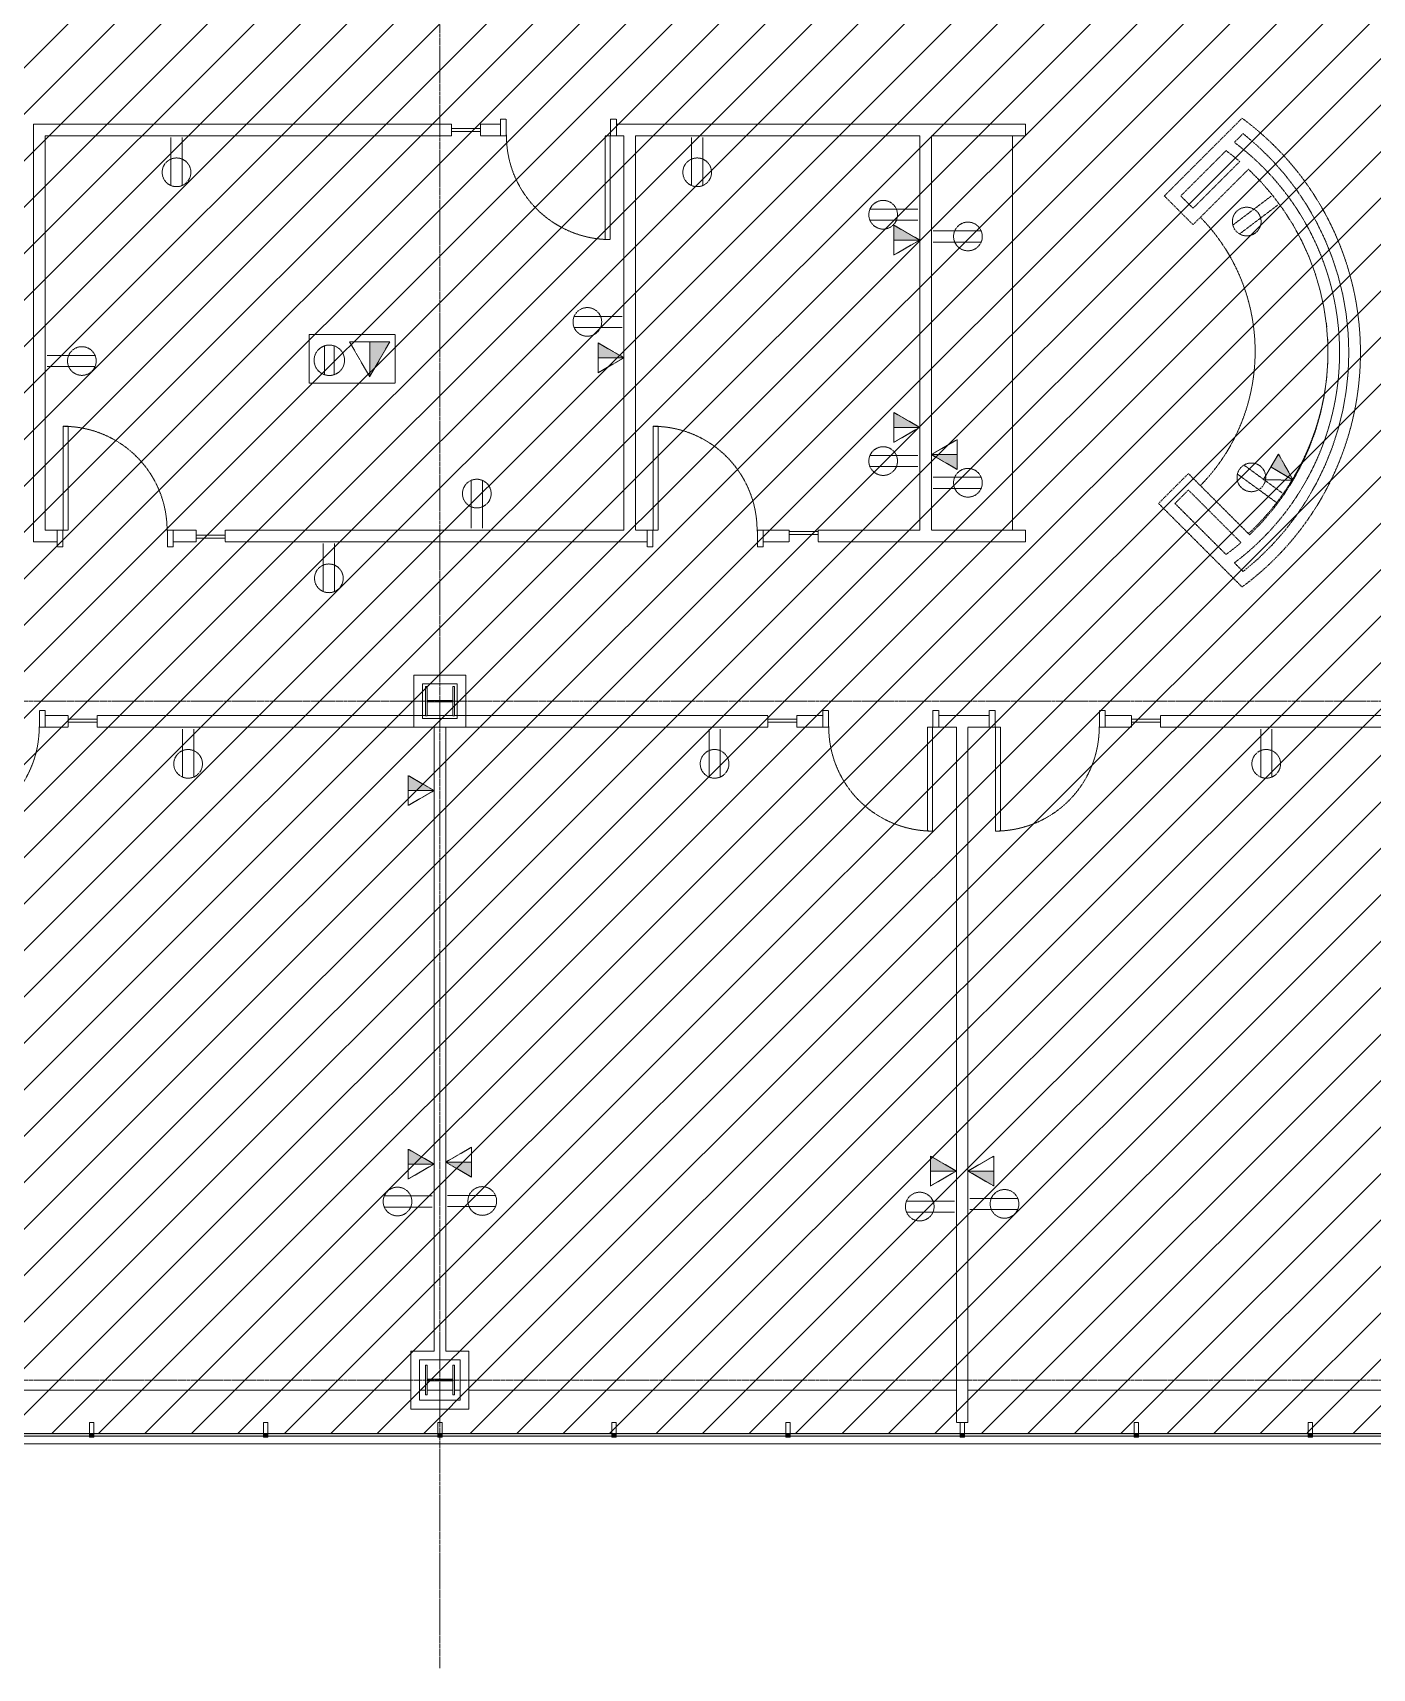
# Model space of a CAD drawing. Header units: inches. Extents: x 628 to 4383, y -418 to 2229.
# Drawn here: x 3401 to 3863, y 640 to 1205 of the extents above; entities that cross this region are included whole.
import ezdxf

# ---------------------------------------------------------------- set-up
doc = ezdxf.new("R2010")
doc.units = ezdxf.units.IN
doc.header["$MEASUREMENT"] = 0
doc.linetypes.add('Demolished', pattern=[0.1875, 0.125, -0.0625])
doc.linetypes.add('Grid Line 1_2_', pattern=[0.875, 0.5, -0.125, 0.125, -0.125])
for name, color, linetype, lineweight in [('A-ANNO-NOTE', 131, 'Demolished', 9), ('A-DETL-GENF', 92, 'Continuous', 9), ('A-DETL-THIN', 151, 'Continuous', 9), ('A-DOOR', 31, 'Demolished', 9), ('A-DOOR-FRAM', 31, 'Demolished', 20), ('A-GLAZ-CURT', 52, 'Demolished', 9), ('A-GLAZ-CWMG', 51, 'Continuous', 13), ('A-WALL', 113, 'Demolished', 9), ('I-WALL', 2, 'Continuous', 13), ('Q-CASE', 31, 'Demolished', 9), ('S-COLS', 52, 'Continuous', 13), ('S-GRID', 1, 'Continuous', 9)]:
    doc.layers.add(name, color=color, linetype=linetype, lineweight=lineweight)
pattern_1 = [(45, (2878.508, 0), (-8.012227, 8.012227), [])]

# ---------------------------------------------------------------- blocks, each defined once
blk = doc.blocks.new('Single Flush - OTJ_SOLIDFLUSH_ALUM-4837881-6TH FLOOR DEMOLITION')
at = {"layer": 'A-DOOR', "color": 250, "lineweight": 20}
for p, q in [((16.15625, 37.8125), (16.15625, 2)), ((17.90625, 37.8125), (16.15625, 37.8125)), ((17.90625, 2), (17.90625, 37.8125)), ((16.15625, 2), (17.90625, 2))]:
    blk.add_line(p, q, dxfattribs=at)
at = {"layer": 'A-DOOR', "color": 7}
blk.add_arc((17.90625, 2), 35.8125, 90, 180.5, dxfattribs=at)
at = {"layer": 'A-DOOR-FRAM', "color": 250}
for p, q in [((-20, -3.75), (-20, 2)), ((-20, 2), (-18, 2)), ((-18, -3.75), (-18, 2)), ((18.000004, -3.75), (18.000004, 2)), ((18.000004, 2), (20.000004, 2)), ((20.000004, -3.75), (20.000004, 2)), ((-20, -3.75), (-18, -3.75)), ((18.000004, -3.75), (20.000004, -3.75))]:
    blk.add_line(p, q, dxfattribs=at)
blk = doc.blocks.new('Single Flush - OTJ_SOLIDFLUSH_ALUM-4837941-6TH FLOOR DEMOLITION')
at = {"layer": 'A-DOOR', "color": 250, "lineweight": 20}
for p, q in [((16.15625, -2), (17.90625, -2)), ((16.15625, -37.8125), (16.15625, -2)), ((17.90625, -2), (17.90625, -37.8125)), ((17.90625, -37.8125), (16.15625, -37.8125))]:
    blk.add_line(p, q, dxfattribs=at)
at = {"layer": 'A-DOOR', "color": 7}
blk.add_arc((17.90625, -2), 35.8125, 179.5, 270, dxfattribs=at)
at = {"layer": 'A-DOOR-FRAM', "color": 250}
for p, q in [((-20, 3.75), (-20, -2)), ((-20, 3.75), (-18, 3.75)), ((-18, 3.75), (-18, -2)), ((18.000004, 3.75), (18.000004, -2)), ((18.000004, 3.75), (20.000004, 3.75)), ((20.000004, 3.75), (20.000004, -2)), ((-20, -2), (-18, -2)), ((18.000004, -2), (20.000004, -2))]:
    blk.add_line(p, q, dxfattribs=at)
blk = doc.blocks.new('System Panel - Glazed-V4-6TH FLOOR DEMOLITION')
at = {"layer": 'A-GLAZ-CURT', "color": 250, "lineweight": 20}
for p, q in [((5, 1.75), (-5, 1.75)), ((-5, 1.75), (-5, 0.75)), ((-5, 0.75), (5, 0.75)), ((5, 0.75), (5, 1.75))]:
    blk.add_line(p, q, dxfattribs=at)
blk = doc.blocks.new('HP-Bearing Pile-Column - HP10X57-V13-6TH FLOOR DEMOLITION')
at = {"layer": 'S-COLS', "color": 8, "lineweight": 20}
for p, q in [((5.1, 5), (-5.1, 5)), ((-5.1, 5), (-5.1, 4.435)), ((-5.1, 4.435), (-0.2825, 4.435)), ((-0.2825, 4.435), (-0.2825, -4.435)), ((0.2825, -4.435), (0.2825, 4.435)), ((0.2825, 4.435), (5.1, 4.435)), ((5.1, 4.435), (5.1, 5)), ((-0.2825, -4.435), (-5.1, -4.435)), ((-5.1, -4.435), (-5.1, -5)), ((-5.1, -5), (5.1, -5)), ((5.1, -4.435), (0.2825, -4.435)), ((5.1, -5), (5.1, -4.435))]:
    blk.add_line(p, q, dxfattribs=at)
blk = doc.blocks.new('System Panel - Glazed-5268268-6TH FLOOR DEMOLITION')
at = {"layer": 'A-GLAZ-CURT', "linetype": 'Continuous'}
blk.add_hatch(color=7, dxfattribs=at).paths.add_polyline_path([(-29.25, 1.75), (-29.25, 0.75), (29.25, 0.75), (29.25, 1.75)], flags=0)
at = {"layer": 'A-GLAZ-CURT', "color": 8, "linetype": 'Continuous', "lineweight": 20}
for p, q in [((29.25, 1.75), (-29.25, 1.75)), ((-29.25, 1.75), (-29.25, 0.75)), ((-29.25, 0.75), (29.25, 0.75)), ((29.25, 0.75), (29.25, 1.75))]:
    blk.add_line(p, q, dxfattribs=at)
blk = doc.blocks.new('System Panel - Glazed-5268278-6TH FLOOR DEMOLITION')
at = {"layer": 'A-GLAZ-CURT', "linetype": 'Continuous'}
blk.add_hatch(color=7, dxfattribs=at).paths.add_polyline_path([(29.28, 1.75), (-29.28, 1.75), (-29.28, 0.75), (29.28, 0.75)], flags=0)
at = {"layer": 'A-GLAZ-CURT', "color": 8, "linetype": 'Continuous', "lineweight": 20}
for p, q in [((29.28, 1.75), (-29.28, 1.75)), ((-29.28, 1.75), (-29.28, 0.75)), ((-29.28, 0.75), (29.28, 0.75)), ((29.28, 0.75), (29.28, 1.75))]:
    blk.add_line(p, q, dxfattribs=at)
blk = doc.blocks.new('System Panel - Glazed-5268279-6TH FLOOR DEMOLITION')
at = {"layer": 'A-GLAZ-CURT', "linetype": 'Continuous'}
blk.add_hatch(color=7, dxfattribs=at).paths.add_polyline_path([(26.76, 1.75), (-29.29, 1.75), (-29.29, 0.75), (29.29, 0.75), (29.29, 1.75)], flags=0)
at = {"layer": 'A-GLAZ-CURT', "color": 8, "linetype": 'Continuous', "lineweight": 20}
for p, q in [((29.29, 1.75), (-29.29, 1.75)), ((-29.29, 1.75), (-29.29, 0.75)), ((-29.29, 0.75), (29.29, 0.75)), ((29.29, 0.75), (29.29, 1.75))]:
    blk.add_line(p, q, dxfattribs=at)
blk = doc.blocks.new('System Panel - Glazed-5268280-6TH FLOOR DEMOLITION')
at = {"layer": 'A-GLAZ-CURT', "linetype": 'Continuous'}
blk.add_hatch(color=7, dxfattribs=at).paths.add_polyline_path([(-29.29, 1.75), (-29.29, 0.75), (29.29, 0.75), (29.29, 1.75), (-27.96, 1.75)], flags=0)
at = {"layer": 'A-GLAZ-CURT', "color": 8, "linetype": 'Continuous', "lineweight": 20}
for p, q in [((29.29, 1.75), (-29.29, 1.75)), ((-29.29, 1.75), (-29.29, 0.75)), ((-29.29, 0.75), (29.29, 0.75)), ((29.29, 0.75), (29.29, 1.75))]:
    blk.add_line(p, q, dxfattribs=at)
blk = doc.blocks.new('System Panel - Glazed-5268281-6TH FLOOR DEMOLITION')
at = {"layer": 'A-GLAZ-CURT', "linetype": 'Continuous'}
blk.add_hatch(color=7, dxfattribs=at).paths.add_polyline_path([(-29.26, 1.75), (-29.26, 0.75), (29.26, 0.75), (29.26, 1.75), (-3.35, 1.75)], flags=0)
at = {"layer": 'A-GLAZ-CURT', "color": 8, "linetype": 'Continuous', "lineweight": 20}
for p, q in [((29.26, 1.75), (-29.26, 1.75)), ((-29.26, 1.75), (-29.26, 0.75)), ((-29.26, 0.75), (29.26, 0.75)), ((29.26, 0.75), (29.26, 1.75))]:
    blk.add_line(p, q, dxfattribs=at)
blk = doc.blocks.new('Rectangular Mullion - 1_5_ x 2_5_ rectangular-V15-6TH FLOOR DEMOLITION')
at = {"layer": 'A-GLAZ-CWMG', "lineweight": 9}
blk.add_hatch(color=7, dxfattribs=at).paths.add_polyline_path([(-0.75, -2), (-0.75, -0.75), (0.75, -0.75), (0.75, -2)], flags=0)
at = {"layer": 'A-GLAZ-CWMG', "color": 8, "lineweight": 20}
for p, q in [((-0.75, 3), (0.75, 3)), ((-0.75, -0.75), (-0.75, 3)), ((0.75, 3), (0.75, -0.75)), ((-0.75, -2), (-0.75, -0.75)), ((0.75, -2), (-0.75, -2)), ((0.75, -0.75), (0.75, -2))]:
    blk.add_line(p, q, dxfattribs=at)
blk = doc.blocks.new('Casework 4 - Casework 8-4941067-6TH FLOOR DEMOLITION')
at = {"layer": 'Q-CASE', "color": 7}
blk.add_line((402.43, 1048.13), (538.48, 1048.13), dxfattribs=at)
blk = doc.blocks.new('Casework 5 - Casework 5-4941692-6TH FLOOR DEMOLITION')
at = {"layer": 'Q-CASE', "color": 7}
for centre, radius, start, end in [((877.92, 1094.74), 66.16, 315.6157, 44.3843), ((883.48, 1094.74), 85.72, 5.7152, 6.5097), ((883.48, 1094.74), 85.72, 1.0953, 2.7994), ((883.48, 1094.74), 85.72, 356.2608, 359.0757), ((883.48, 1094.74), 85.72, 312.8467, 355.3403)]:
    blk.add_arc(centre, radius, start, end, dxfattribs=at)
blk = doc.blocks.new('System Panel - Glazed-5194954-6TH FLOOR DEMOLITION')
at = {"layer": 'A-GLAZ-CURT', "color": 250, "lineweight": 20}
for p, q in [((5, 1.75), (-5, 1.75)), ((-5, 1.75), (-5, 0.75)), ((-5, 0.75), (5, 0.75)), ((5, 0.75), (5, 1.75))]:
    blk.add_line(p, q, dxfattribs=at)

msp = doc.modelspace()

# ---------------------------------------------------------------- hatches: boundary and pattern name
at = {"layer": 'A-ANNO-NOTE'}
for points in [[(3706.94, 1133.15), (3698.01, 1138.31), (3698.01, 1133.15)], [(3517.27, 1086.03), (3524.2, 1098.03), (3517.27, 1098.03)], [(3604.94, 1092.55), (3596.01, 1097.7), (3596.01, 1092.55), (3604.77, 1092.55)], [(3706.94, 1068.55), (3698.01, 1073.7), (3698.01, 1068.55)], [(3719.88, 1054.03), (3719.88, 1059.18), (3710.94, 1059.18)], [(3835.7, 1050.36), (3830.63, 1059.34), (3828.01, 1054.89)], [(3539.48, 943.28), (3530.55, 948.43), (3530.55, 943.28)], [(3539.48, 814.42), (3530.55, 819.58), (3530.55, 814.42)], [(3552.41, 809.92), (3552.41, 815.08), (3543.48, 815.08)], [(3719.56, 812.01), (3710.63, 817.17), (3710.63, 812.01)], [(3732.49, 806.85), (3732.49, 812.01), (3723.56, 812.01)]]:
    msp.add_hatch(color=7, dxfattribs=at).paths.add_polyline_path(points, flags=0)
at = {"layer": 'A-DETL-GENF'}
h = msp.add_hatch(dxfattribs=at)
h.set_pattern_fill('FP_3', style=0, pattern_type=2)
h.set_pattern_definition(pattern_1)
h.paths.add_polyline_path([(4263.77, 721.51), (4286.61, 721.51), (4286.61, 724.76), (4289.11, 724.76), (4289.11, 727.26), (4292.36, 727.26), (4292.36, 769.26), (4288.61, 769.26), (4288.61, 770.76), (4292.36, 770.76), (4292.36, 829.31), (4288.61, 829.31), (4288.61, 830.81), (4292.36, 830.81), (4292.36, 889.04), (4288.61, 889.04), (4288.61, 890.54), (4292.36, 890.54), (4292.36, 949.26), (4288.61, 949.26), (4288.61, 950.76), (4292.36, 950.76), (4292.36, 1009.37), (4288.61, 1009.37), (4288.61, 1010.87), (4292.36, 1010.87), (4292.36, 1069.37), (4288.61, 1069.37), (4288.61, 1070.87), (4292.36, 1070.91), (4292.36, 1129.37), (4288.61, 1129.37), (4288.61, 1130.87), (4292.36, 1130.87), (4292.36, 1189.37), (4288.61, 1189.37), (4288.61, 1190.87), (4292.36, 1190.87), (4292.36, 1248.15), (4283.77, 1248.15), (4283.77, 1240.15), (4263.77, 1240.15), (4263.77, 1248.15), (4128.7, 1248.15), (4145.82, 1277.81), (4145.82, 1285.77), (4085.75, 1285.77), (4057.11, 1236.16), (3049.26, 1236.16), (3049.26, 1269.21), (3061.15, 1269.21), (3061.15, 1296.76), (3061.24, 1296.76), (3061.24, 1339.74), (3061.15, 1339.74), (3061.15, 1400.24), (3061.24, 1400.24), (3061.24, 1444.18), (3061.15, 1444.18), (3061.15, 1504.24), (3061.24, 1504.24), (3061.24, 1547.76), (3061.15, 1547.76), (3061.15, 1575.31), (3049.26, 1575.31), (3049.26, 1611.3), (3170.36, 1611.3), (3170.36, 1624.31), (2834.28, 1624.31), (2834.28, 1611.3), (2953.28, 1611.3), (2953.28, 1575.31), (2941.25, 1575.31), (2941.25, 1269.21), (2953.28, 1269.21), (2953.28, 1236.16), (2912.74, 1236.16), (2912.74, 1255.14), (2840.74, 1255.14), (2840.74, 1236.16), (2831.2, 1236.16), (2831.2, 721.51), (2880.51, 721.51), (2880.51, 725.26), (2882.01, 725.26), (2882.01, 721.51), (2940.51, 721.51), (2940.51, 725.26), (2942.01, 725.26), (2942.01, 721.51), (2993.51, 721.51), (2993.51, 725.26), (2995.01, 725.26), (2995.01, 721.51), (3007.51, 721.51), (3007.51, 725.26), (3009.01, 725.26), (3009.01, 721.51), (3060.51, 721.51), (3060.51, 725.26), (3062.01, 725.26), (3062.01, 721.51), (3120.64, 721.51), (3120.64, 725.26), (3122.14, 725.26), (3122.14, 721.51), (3180.56, 721.51), (3180.56, 725.26), (3182.06, 725.26), (3182.06, 721.51), (3240.56, 721.51), (3240.56, 725.26), (3242.06, 725.26), (3242.06, 721.51), (3300.67, 721.51), (3300.67, 725.26), (3302.17, 725.26), (3302.17, 721.51), (3360.67, 721.51), (3360.67, 725.26), (3362.17, 725.26), (3362.17, 721.51), (3420.67, 721.51), (3420.67, 725.26), (3422.17, 725.26), (3422.17, 721.51), (3480.67, 721.51), (3480.67, 725.26), (3482.17, 725.26), (3482.17, 721.51), (3540.73, 721.51), (3540.73, 725.26), (3542.23, 725.26), (3542.23, 721.51), (3600.73, 721.51), (3600.73, 725.26), (3602.23, 725.26), (3602.23, 721.51), (3660.81, 721.51), (3660.81, 725.26), (3662.31, 725.26), (3662.31, 721.51), (3720.89, 721.51), (3720.89, 725.26), (3722.39, 725.26), (3722.39, 721.51), (3780.89, 721.51), (3780.89, 725.26), (3782.39, 725.26), (3782.39, 721.51), (3840.89, 721.51), (3840.89, 725.26), (3842.39, 725.26), (3842.39, 721.51), (3900.91, 721.51), (3900.91, 725.26), (3902.41, 725.26), (3902.41, 721.51), (3960.91, 721.51), (3960.91, 725.26), (3962.41, 725.26), (3962.41, 721.51), (4020.97, 721.51), (4020.97, 725.26), (4022.47, 725.26), (4022.47, 721.51), (4081.27, 721.51), (4081.27, 724.01), (4082.77, 724.01), (4082.77, 721.51), (4141.02, 721.51), (4141.02, 725.26), (4142.52, 725.26), (4142.52, 721.51), (4201.02, 721.51), (4201.02, 725.26), (4202.52, 725.26), (4202.52, 721.51), (4261.02, 721.51), (4261.02, 725.26), (4262.52, 725.26), (4262.52, 721.51)], flags=0)
h.paths.add_polyline_path([(4091.65, 729.92), (4071.65, 729.92), (4071.65, 749.92), (4091.65, 749.92), (4091.65, 732.92)], flags=0)
h.paths.add_polyline_path([(3902.41, 729.92), (3891.66, 729.92), (3891.66, 749.92), (3911.66, 749.92), (3911.66, 729.92), (3903.66, 729.92)], flags=0)
h.paths.add_polyline_path([(3540.73, 729.92), (3531.48, 729.92), (3531.48, 749.92), (3551.48, 749.92), (3551.48, 729.92), (3542.23, 729.92)], flags=0)
h.paths.add_polyline_path([(3183.31, 729.92), (3171.31, 729.92), (3171.31, 749.92), (3191.31, 749.92), (3191.31, 729.92), (3188.31, 729.92)], flags=0)
h.paths.add_polyline_path([(4086.88, 732.92), (4088.65, 732.92), (4088.65, 746.92), (4074.65, 746.92), (4074.65, 732.92), (4086.65, 732.92)], flags=0)
h.paths.add_polyline_path([(3894.66, 732.92), (3908.66, 732.92), (3908.66, 746.92), (3894.66, 746.92), (3894.66, 734.82)], flags=0)
h.paths.add_polyline_path([(3545.92, 732.92), (3548.48, 732.92), (3548.48, 746.92), (3534.48, 746.92), (3534.48, 732.92), (3542.23, 732.92)], flags=0)
h.paths.add_polyline_path([(3186.31, 732.92), (3188.31, 732.92), (3188.31, 746.92), (3174.31, 746.92), (3174.31, 732.92), (3185.74, 732.92)], flags=0)
h.paths.add_polyline_path([(4076.65, 734.82), (4076.65, 745.02), (4077.22, 745.02), (4077.22, 740.2), (4086.09, 740.2), (4086.09, 745.02), (4086.65, 745.02), (4086.65, 734.82), (4086.09, 734.82), (4086.09, 739.64), (4077.22, 739.64), (4077.22, 734.82)], flags=0)
h.paths.add_polyline_path([(3906.66, 734.82), (3906.09, 734.82), (3906.09, 739.64), (3897.22, 739.64), (3897.22, 734.82), (3896.66, 734.82), (3896.66, 745.02), (3897.22, 745.02), (3897.22, 740.2), (3906.09, 740.2), (3906.09, 745.02), (3906.66, 745.02), (3906.66, 734.92)], flags=0)
h.paths.add_polyline_path([(3536.48, 734.82), (3536.48, 745.02), (3537.05, 745.02), (3537.05, 740.2), (3545.92, 740.2), (3545.92, 745.02), (3546.48, 745.02), (3546.48, 734.82), (3545.92, 734.82), (3545.92, 739.64), (3537.05, 739.64), (3537.05, 734.82)], flags=0)
h.paths.add_polyline_path([(3176.31, 734.82), (3176.31, 745.02), (3176.87, 745.02), (3176.87, 740.2), (3185.74, 740.2), (3185.74, 745.02), (3186.31, 745.02), (3186.31, 734.82), (3185.74, 734.82), (3185.74, 739.64), (3176.87, 739.64), (3176.87, 734.82)], flags=0)
h.paths.add_polyline_path([(4280.34, 964.1), (4263.77, 964.1), (4263.77, 984.1), (4283.77, 984.1), (4283.77, 964.1), (4280.77, 964.1)], flags=0)
h.paths.add_polyline_path([(4278.77, 967.1), (4280.77, 967.1), (4280.77, 981.1), (4266.77, 981.1), (4266.77, 967.1), (4278.21, 967.1)], flags=0)
h.paths.add_polyline_path([(4278.77, 969), (4278.21, 969), (4278.21, 973.81), (4269.34, 973.81), (4269.34, 969), (4268.77, 969), (4268.77, 979.2), (4269.34, 979.2), (4269.34, 974.38), (4278.21, 974.38), (4278.21, 979.2), (4278.77, 979.2), (4278.77, 973.81)], flags=0)
h.paths.add_polyline_path([(3906.09, 969), (3906.09, 973.81), (3897.22, 973.81), (3897.22, 969), (3896.66, 969), (3896.66, 979.2), (3897.22, 979.2), (3897.22, 974.38), (3906.09, 974.38), (3906.09, 979.2), (3906.66, 979.2), (3906.66, 969)], flags=0)
h.paths.add_polyline_path([(3536.48, 969), (3536.48, 979.2), (3537.05, 979.2), (3537.05, 974.38), (3545.92, 974.38), (3545.92, 979.2), (3546.48, 979.2), (3546.48, 969), (3545.92, 969), (3545.92, 973.81), (3537.05, 973.81), (3537.05, 969)], flags=0)
h.paths.add_polyline_path([(3185.74, 969), (3185.74, 973.81), (3176.87, 973.8), (3176.87, 969), (3176.31, 969), (3176.31, 979.2), (3176.87, 979.2), (3176.87, 974.38), (3185.74, 974.38), (3185.74, 979.2), (3186.31, 979.2), (3186.31, 969)], flags=0)
h.paths.add_polyline_path([(3910.62, 969.1), (3907.62, 969.1), (3907.62, 980.1), (3895.62, 980.1), (3895.62, 969.1), (3892.62, 969.1), (3892.62, 983.1), (3910.62, 983.1), (3910.62, 980.1)], flags=0)
h.paths.add_polyline_path([(3535.44, 969.1), (3532.44, 969.1), (3532.44, 983.1), (3550.44, 983.1), (3550.44, 969.1), (3547.44, 969.1), (3547.44, 980.1), (3535.44, 980.1), (3535.44, 973.81)], flags=0)
h.paths.add_polyline_path([(3190.27, 969.1), (3187.27, 969.1), (3187.27, 980.1), (3175.38, 980.1), (3175.38, 983.1), (3190.27, 983.1), (3190.27, 980.1)], flags=0)
h.paths.add_polyline_path([(3240.93, 1160.19), (3240.93, 1160.19), (3240.93, 1160.56)], flags=0)
h = msp.add_hatch(dxfattribs=at)
h.set_pattern_fill('FP_3', style=0, pattern_type=2)
h.set_pattern_definition(pattern_1)
h.paths.add_polyline_path([(4292.36, 721.51), (4293.36, 721.51), (4293.36, 1248.15), (4292.36, 1248.15), (4292.36, 1190.87), (4288.61, 1190.87), (4288.61, 1189.37), (4292.36, 1189.37), (4292.36, 1130.87), (4288.61, 1130.87), (4288.61, 1129.37), (4292.36, 1129.37), (4292.36, 1070.87), (4288.61, 1070.87), (4288.61, 1069.37), (4292.36, 1069.37), (4292.36, 1010.87), (4288.61, 1010.87), (4288.61, 1009.37), (4292.36, 1009.37), (4292.36, 950.76), (4288.61, 950.76), (4288.61, 949.26), (4292.36, 949.26), (4292.36, 890.54), (4288.61, 890.54), (4288.61, 889.04), (4292.36, 889.04), (4292.36, 830.81), (4288.61, 830.81), (4288.61, 829.31), (4292.36, 829.31), (4292.36, 770.76), (4288.61, 770.76), (4288.61, 769.26), (4292.36, 769.26), (4292.36, 727.26), (4289.11, 727.26), (4289.11, 724.76), (4286.61, 724.76), (4286.61, 721.51), (4288.61, 721.51)], flags=0)
h.paths.add_polyline_path([(3900.91, 721.51), (3902.41, 721.51), (3902.41, 725.26), (3900.91, 725.26)], flags=0)
h.paths.add_polyline_path([(3720.89, 721.51), (3722.39, 721.51), (3722.39, 725.26), (3720.89, 725.26)], flags=0)
h.paths.add_polyline_path([(2940.51, 721.51), (2942.01, 721.51), (2942.01, 725.26), (2940.51, 725.26)], flags=0)
h.paths.add_polyline_path([(2995.01, 721.51), (2995.01, 725.26), (2993.51, 725.26), (2993.51, 721.51)], flags=0)
h.paths.add_polyline_path([(3960.91, 721.51), (3962.41, 721.51), (3962.41, 725.26), (3960.91, 725.26)], flags=0)
h.paths.add_polyline_path([(3007.51, 721.51), (3009.01, 721.51), (3009.01, 725.26), (3007.51, 725.26)], flags=0)
h.paths.add_polyline_path([(4261.02, 721.51), (4262.52, 721.51), (4262.52, 725.26), (4261.02, 725.26)], flags=0)
h.paths.add_polyline_path([(3060.51, 721.51), (3062.01, 721.51), (3062.01, 725.26), (3060.51, 725.26)], flags=0)
h.paths.add_polyline_path([(3842.39, 721.51), (3842.39, 725.26), (3840.89, 725.26), (3840.89, 721.51)], flags=0)
h.paths.add_polyline_path([(3120.64, 721.51), (3122.14, 721.51), (3122.14, 725.26), (3120.64, 725.26)], flags=0)
h.paths.add_polyline_path([(3780.89, 721.51), (3782.39, 721.51), (3782.39, 725.26), (3780.89, 725.26)], flags=0)
h.paths.add_polyline_path([(3180.56, 721.51), (3182.06, 721.51), (3182.06, 725.26), (3180.56, 725.26)], flags=0)
h.paths.add_polyline_path([(3240.56, 721.51), (3242.06, 721.51), (3242.06, 725.26), (3240.56, 725.26)], flags=0)
h.paths.add_polyline_path([(3662.31, 721.51), (3662.31, 725.26), (3660.81, 725.26), (3660.81, 721.51)], flags=0)
h.paths.add_polyline_path([(3360.67, 721.51), (3362.17, 721.51), (3362.17, 725.26), (3360.67, 725.26)], flags=0)
h.paths.add_polyline_path([(3300.67, 721.51), (3302.17, 721.51), (3302.17, 725.26), (3300.67, 725.26)], flags=0)
h.paths.add_polyline_path([(4022.47, 721.51), (4022.47, 725.26), (4020.97, 725.26), (4020.97, 721.51)], flags=0)
h.paths.add_polyline_path([(3420.67, 721.51), (3422.17, 721.51), (3422.17, 725.26), (3420.67, 725.26)], flags=0)
h.paths.add_polyline_path([(3602.23, 721.51), (3602.23, 725.26), (3600.73, 725.26), (3600.73, 721.51)], flags=0)
h.paths.add_polyline_path([(3480.67, 721.51), (3482.17, 721.51), (3482.17, 725.26), (3480.67, 725.26)], flags=0)
h.paths.add_polyline_path([(3540.73, 721.51), (3542.23, 721.51), (3542.23, 725.26), (3540.73, 725.26)], flags=0)
h.paths.add_polyline_path([(4142.52, 721.51), (4142.52, 725.26), (4141.02, 725.26), (4141.02, 721.51)], flags=0)
h.paths.add_polyline_path([(4202.52, 721.51), (4202.52, 725.26), (4201.02, 725.26), (4201.02, 721.51)], flags=0)
h.paths.add_polyline_path([(4082.77, 721.51), (4082.77, 724.01), (4081.27, 724.01), (4081.27, 721.51)], flags=0)
h.paths.add_polyline_path([(2882.01, 721.51), (2882.01, 725.26), (2880.51, 725.26), (2880.51, 721.51)], flags=0)
h.paths.add_polyline_path([(4081.27, 729.92), (4091.65, 729.92), (4091.65, 749.92), (4071.65, 749.92), (4071.65, 729.92), (4079.65, 729.92)], flags=0)
h.paths.add_polyline_path([(3891.66, 729.92), (3911.66, 729.92), (3911.66, 749.92), (3891.66, 749.92), (3891.66, 736.45)], flags=0)
h.paths.add_polyline_path([(3542.23, 729.92), (3551.48, 729.92), (3551.48, 749.92), (3531.48, 749.92), (3531.48, 729.92), (3540.73, 729.92)], flags=0)
h.paths.add_polyline_path([(3174.31, 729.92), (3191.31, 729.92), (3191.31, 749.92), (3171.31, 749.92), (3171.31, 729.92)], flags=0)
h.paths.add_polyline_path([(4088.65, 732.92), (4074.65, 732.92), (4074.65, 746.92), (4088.65, 746.92)], flags=0)
h.paths.add_polyline_path([(3908.66, 732.92), (3894.66, 732.92), (3894.66, 746.92), (3908.66, 746.92), (3908.66, 736.45)], flags=0)
h.paths.add_polyline_path([(3534.48, 732.92), (3534.48, 746.92), (3548.48, 746.92), (3548.48, 732.92), (3540.73, 732.92)], flags=0)
h.paths.add_polyline_path([(3182.06, 732.92), (3174.31, 732.92), (3174.31, 746.92), (3188.31, 746.92), (3188.31, 732.92)], flags=0)
h.paths.add_polyline_path([(4086.09, 734.82), (4086.65, 734.82), (4086.65, 745.02), (4086.09, 745.02), (4086.09, 740.2), (4077.22, 740.2), (4077.22, 745.02), (4076.65, 745.02), (4076.65, 734.82), (4077.22, 734.82), (4077.22, 739.64), (4086.09, 739.64), (4086.09, 735.48)], flags=0)
h.paths.add_polyline_path([(3896.66, 734.82), (3897.22, 734.82), (3897.22, 739.64), (3906.09, 739.64), (3906.09, 734.82), (3906.66, 734.82), (3906.66, 745.02), (3906.09, 745.02), (3906.09, 740.2), (3897.22, 740.2), (3897.22, 745.02), (3896.66, 745.02), (3896.66, 734.92)], flags=0)
h.paths.add_polyline_path([(3536.48, 734.82), (3537.05, 734.82), (3537.05, 739.64), (3545.92, 739.64), (3545.92, 734.82), (3546.48, 734.82), (3546.48, 745.02), (3545.92, 745.02), (3545.92, 740.2), (3537.05, 740.2), (3537.05, 745.02), (3536.48, 745.02), (3536.48, 734.92)], flags=0)
h.paths.add_polyline_path([(3186.31, 734.82), (3186.31, 745.02), (3185.74, 745.02), (3185.74, 740.2), (3176.87, 740.2), (3176.87, 745.02), (3176.31, 745.02), (3176.31, 734.82), (3176.87, 734.82), (3176.87, 739.64), (3185.74, 739.64), (3185.74, 734.82)], flags=0)
h.paths.add_polyline_path([(4266.77, 964.1), (4283.77, 964.1), (4283.77, 984.1), (4263.77, 984.1), (4263.77, 964.1)], flags=0)
h.paths.add_polyline_path([(4277.24, 967.1), (4266.77, 967.1), (4266.77, 981.1), (4280.77, 981.1), (4280.77, 967.1), (4279.35, 967.1)], flags=0)
h.paths.add_polyline_path([(4278.77, 969), (4278.77, 979.2), (4278.21, 979.2), (4278.21, 974.38), (4269.34, 974.38), (4269.34, 979.2), (4268.77, 979.2), (4268.77, 969), (4269.34, 969), (4269.34, 973.81), (4278.21, 973.81), (4278.21, 969)], flags=0)
h.paths.add_polyline_path([(3906.66, 969), (3906.66, 979.2), (3906.09, 979.2), (3906.09, 974.38), (3897.22, 974.38), (3897.22, 979.2), (3896.66, 979.2), (3896.66, 969), (3897.22, 969), (3897.22, 973.81), (3906.09, 973.81), (3906.09, 969)], flags=0)
h.paths.add_polyline_path([(3536.48, 969), (3537.05, 969), (3537.05, 973.81), (3545.92, 973.81), (3545.92, 969), (3546.48, 969), (3546.48, 979.2), (3545.92, 979.2), (3545.92, 974.38), (3537.05, 974.38), (3537.05, 979.2), (3536.48, 979.2), (3536.48, 969.1)], flags=0)
h.paths.add_polyline_path([(3186.31, 969), (3186.31, 979.2), (3185.74, 979.2), (3185.74, 974.38), (3176.87, 974.38), (3176.87, 979.2), (3176.31, 979.2), (3176.31, 969), (3176.87, 969), (3176.88, 973.81), (3185.74, 973.81), (3185.74, 969)], flags=0)
h.paths.add_polyline_path([(3910.62, 969.1), (3910.62, 983.1), (3892.62, 983.1), (3892.62, 969.1), (3895.62, 969.1), (3895.62, 980.1), (3907.62, 980.1), (3907.62, 969.1), (3907.87, 969.1)], flags=0)
h.paths.add_polyline_path([(3535.44, 969.1), (3535.44, 980.1), (3547.44, 980.1), (3547.44, 969.1), (3550.44, 969.1), (3550.44, 983.1), (3532.44, 983.1), (3532.44, 969.1), (3535.24, 969.1)], flags=0)
h.paths.add_polyline_path([(3187.27, 969.1), (3190.27, 969.1), (3190.27, 983.1), (3175.38, 983.07), (3175.38, 980.1), (3187.27, 980.1)], flags=0)
h.paths.add_polyline_path([(3061.24, 1269.21), (3061.24, 1296.76), (3061.15, 1296.76), (3061.15, 1269.21)], flags=0)
h.paths.add_polyline_path([(3061.24, 1339.74), (3061.24, 1400.24), (3061.15, 1400.24), (3061.15, 1339.74)], flags=0)
h.paths.add_polyline_path([(3061.24, 1444.18), (3061.24, 1504.24), (3061.15, 1504.24), (3061.15, 1444.18)], flags=0)
h.paths.add_polyline_path([(3061.24, 1547.76), (3061.24, 1575.31), (3061.15, 1575.31), (3061.15, 1547.76)], flags=0)

# ---------------------------------------------------------------- linework, layer by layer
at = {"layer": 'A-ANNO-NOTE', "color": 7}
for p, q in [((3448.75, 1168.5), (3448.75, 1151.97)), ((3452.59, 1168.5), (3452.59, 1151.97)), ((3628.29, 1168.5), (3628.29, 1151.97)), ((3632.12, 1168.5), (3632.12, 1151.97)), ((3828.08, 1148.29), (3814.89, 1138.33)), ((3706.29, 1143.81), (3689.76, 1143.81)), ((3706.29, 1139.98), (3689.76, 1139.98)), ((3830.39, 1145.23), (3817.2, 1135.27)), ((3706.94, 1133.15), (3698.01, 1138.31)), ((3698.01, 1138.31), (3698.01, 1133.15)), ((3706.94, 1133.15), (3698.01, 1138.31)), ((3698.01, 1128), (3698.01, 1138.31)), ((3711.6, 1136.33), (3728.12, 1136.33)), ((3698.01, 1133.15), (3706.94, 1133.15)), ((3706.94, 1133.15), (3698.01, 1128)), ((3711.6, 1132.49), (3728.12, 1132.49)), ((3604.29, 1106.84), (3587.76, 1106.84)), ((3496.39, 1100.64), (3526.11, 1100.64)), ((3496.39, 1083.83), (3496.39, 1100.64)), ((3526.11, 1100.64), (3526.11, 1083.83)), ((3604.29, 1103.01), (3587.76, 1103.01)), ((3501.68, 1086.73), (3501.68, 1096.67)), ((3505.05, 1086.73), (3505.05, 1096.67)), ((3510.34, 1098.03), (3524.2, 1098.03)), ((3517.27, 1086.03), (3510.34, 1098.03)), ((3517.27, 1098.03), (3517.27, 1086.03)), ((3517.27, 1086.03), (3524.2, 1098.03)), ((3524.2, 1098.03), (3517.27, 1098.03)), ((3524.2, 1098.03), (3517.27, 1086.03)), ((3604.94, 1092.55), (3596.01, 1097.7)), ((3596.01, 1097.7), (3596.01, 1092.55)), ((3604.94, 1092.55), (3596.01, 1097.7)), ((3596.01, 1087.39), (3596.01, 1097.7)), ((3406.07, 1093.36), (3422.59, 1093.36)), ((3406.07, 1089.52), (3422.59, 1089.52)), ((3596.01, 1092.55), (3604.94, 1092.55)), ((3604.94, 1092.55), (3596.01, 1087.39)), ((3526.11, 1083.83), (3496.39, 1083.83)), ((3706.94, 1068.55), (3698.01, 1073.7)), ((3698.01, 1073.7), (3698.01, 1068.55)), ((3706.94, 1068.55), (3698.01, 1073.7)), ((3698.01, 1063.39), (3698.01, 1073.7)), ((3698.01, 1068.55), (3706.94, 1068.55)), ((3706.94, 1068.55), (3698.01, 1063.39)), ((3710.94, 1059.18), (3719.88, 1064.34)), ((3719.88, 1064.34), (3719.88, 1054.03)), ((3706.29, 1058.84), (3689.76, 1058.84)), ((3710.94, 1059.18), (3719.88, 1054.03)), ((3719.88, 1059.18), (3710.94, 1059.18)), ((3710.94, 1059.18), (3719.88, 1054.03)), ((3719.88, 1054.03), (3719.88, 1059.18)), ((3832.08, 1045.8), (3818.73, 1055.55)), ((3825.39, 1050.45), (3830.63, 1059.34)), ((3830.63, 1059.34), (3828.01, 1054.89)), ((3835.7, 1050.36), (3830.63, 1059.34)), ((3835.7, 1050.36), (3830.63, 1059.34)), ((3552.3, 1033.75), (3552.3, 1050.28)), ((3556.13, 1033.75), (3556.13, 1050.28)), ((3706.29, 1055.01), (3689.76, 1055.01)), ((3711.6, 1051.36), (3728.12, 1051.36)), ((3829.82, 1042.71), (3816.47, 1052.45)), ((3835.7, 1050.36), (3825.39, 1050.45)), ((3828.01, 1054.89), (3835.7, 1050.36)), ((3711.6, 1047.52), (3728.12, 1047.52)), ((3501.29, 1028.44), (3501.29, 1011.92)), ((3505.12, 1028.44), (3505.12, 1011.92)), ((3452.75, 964.44), (3452.75, 947.92)), ((3456.59, 964.44), (3456.59, 947.92)), ((3634.29, 964.44), (3634.29, 947.92)), ((3638.12, 964.44), (3638.12, 947.92)), ((3824.5, 964.44), (3824.5, 947.92)), ((3828.33, 964.44), (3828.33, 947.92)), ((3539.48, 943.28), (3530.55, 948.43)), ((3530.55, 948.43), (3530.55, 943.28)), ((3539.48, 943.28), (3530.55, 948.43)), ((3530.55, 938.12), (3530.55, 948.43)), ((3530.55, 943.28), (3539.48, 943.28)), ((3539.48, 943.28), (3530.55, 938.12)), ((3539.48, 814.42), (3530.55, 819.58)), ((3530.55, 819.58), (3530.55, 814.42)), ((3539.48, 814.42), (3530.55, 819.58)), ((3530.55, 809.26), (3530.55, 819.58)), ((3543.48, 815.08), (3552.41, 820.24)), ((3552.41, 820.24), (3552.41, 809.92)), ((3530.55, 814.42), (3539.48, 814.42)), ((3539.48, 814.42), (3530.55, 809.26)), ((3543.48, 815.08), (3552.41, 809.92)), ((3552.41, 815.08), (3543.48, 815.08)), ((3543.48, 815.08), (3552.41, 809.92)), ((3552.41, 809.92), (3552.41, 815.08)), ((3719.56, 812.01), (3710.63, 817.17)), ((3710.63, 817.17), (3710.63, 812.01)), ((3719.56, 812.01), (3710.63, 817.17)), ((3710.63, 806.85), (3710.63, 817.17)), ((3723.56, 812.01), (3732.49, 817.17)), ((3732.49, 817.17), (3732.49, 806.85)), ((3710.63, 812.01), (3719.56, 812.01)), ((3719.56, 812.01), (3710.63, 806.85)), ((3723.56, 812.01), (3732.49, 806.85)), ((3732.49, 812.01), (3723.56, 812.01)), ((3723.56, 812.01), (3732.49, 806.85)), ((3732.49, 806.85), (3732.49, 812.01)), ((3538.83, 803.42), (3522.3, 803.42)), ((3544.13, 803.59), (3560.66, 803.59)), ((3718.91, 801.67), (3702.38, 801.67)), ((3724.21, 802.59), (3740.74, 802.59)), ((3538.83, 799.58), (3522.3, 799.58)), ((3544.13, 799.76), (3560.66, 799.76)), ((3718.91, 797.83), (3702.38, 797.83)), ((3724.21, 798.76), (3740.74, 798.76))]:
    msp.add_line(p, q, dxfattribs=at)
for centre, radius in [((3450.67, 1156.54), 4.95), ((3630.2, 1156.54), 4.95), ((3694.33, 1141.9), 4.95), ((3819.69, 1139.55), 4.95), ((3723.56, 1134.41), 4.95), ((3592.33, 1104.93), 4.95), ((3418.03, 1091.44), 4.95), ((3503.36, 1091.7), 5.25), ((3694.33, 1056.93), 4.95), ((3821.29, 1051.31), 4.95), ((3554.21, 1045.71), 4.95), ((3723.56, 1049.44), 4.95), ((3503.2, 1016.48), 4.95), ((3454.67, 952.48), 4.95), ((3636.2, 952.48), 4.95), ((3826.41, 952.48), 4.95), ((3526.87, 801.5), 4.95), ((3556.1, 801.68), 4.95), ((3706.94, 799.75), 4.95), ((3736.17, 800.68), 4.95)]:
    msp.add_circle(centre, radius, dxfattribs=at)
at = {"layer": 'A-DETL-THIN'}
msp.add_line((2831.2, 721.51), (4293.36, 721.51), dxfattribs=at)
at = {"layer": 'A-WALL', "color": 7}
for p, q in [((3791.27, 1148.38), (3818.09, 1175.2)), ((3818.44, 1169.89), (3815.42, 1166.87)), ((3812.56, 1164.01), (3796.93, 1148.38)), ((3801.17, 1144.14), (3817.29, 1160.26)), ((3820.28, 1157.59), (3801.17, 1138.48)), ((3801.17, 1138.48), (3791.27, 1148.38)), ((3796.93, 1148.38), (3801.17, 1144.14)), ((3789.28, 1042.31), (3799.57, 1052.6)), ((3799.57, 1052.6), (3820.68, 1031.49)), ((3799.57, 1046.94), (3794.94, 1042.31)), ((3817.71, 1028.8), (3799.57, 1046.94)), ((3818.09, 1013.5), (3789.28, 1042.31)), ((3794.94, 1042.31), (3812.56, 1024.69)), ((3815.42, 1021.83), (3818.44, 1018.81))]:
    msp.add_line(p, q, dxfattribs=at)
at = {"layer": 'A-WALL', "color": 250, "lineweight": 20}
for p, q in [((3401.41, 1173.15), (3401.41, 1029.1)), ((3545.48, 1173.15), (3401.41, 1173.15)), ((3405.41, 1033.1), (3405.41, 1169.15)), ((3405.41, 1169.15), (3545.48, 1169.15)), ((3545.48, 1169.15), (3545.48, 1173.15)), ((3562.34, 1173.15), (3555.48, 1173.15)), ((3555.48, 1173.15), (3555.48, 1169.15)), ((3555.48, 1169.15), (3562.34, 1169.15)), ((3562.34, 1169.15), (3562.34, 1173.15)), ((3743.41, 1173.15), (3602.34, 1173.15)), ((3602.34, 1173.15), (3602.34, 1169.15)), ((3602.34, 1169.15), (3604.94, 1169.15)), ((3604.94, 1169.15), (3604.94, 1033.1)), ((3608.94, 1169.15), (3706.94, 1169.15)), ((3608.94, 1033.1), (3608.94, 1169.15)), ((3706.94, 1169.15), (3706.94, 1033.1)), ((3710.94, 1169.15), (3743.41, 1169.15)), ((3710.94, 1033.1), (3710.94, 1169.15)), ((3743.41, 1169.15), (3743.41, 1173.15)), ((3409.51, 1033.1), (3405.41, 1033.1)), ((3409.51, 1029.1), (3409.51, 1033.1)), ((3457.41, 1033.1), (3449.51, 1033.1)), ((3449.51, 1033.1), (3449.51, 1029.1)), ((3457.41, 1029.1), (3457.41, 1033.1)), ((3604.94, 1033.1), (3467.41, 1033.1)), ((3467.41, 1033.1), (3467.41, 1029.1)), ((3612.94, 1033.1), (3608.94, 1033.1)), ((3612.94, 1029.1), (3612.94, 1033.1)), ((3661.9, 1033.1), (3652.94, 1033.1)), ((3652.94, 1033.1), (3652.94, 1029.1)), ((3661.9, 1029.1), (3661.9, 1033.1)), ((3706.94, 1033.1), (3671.9, 1033.1)), ((3671.9, 1033.1), (3671.9, 1029.1)), ((3743.41, 1033.1), (3710.94, 1033.1)), ((3743.41, 1029.1), (3743.41, 1033.1)), ((3401.41, 1029.1), (3409.51, 1029.1)), ((3449.51, 1029.1), (3457.41, 1029.1)), ((3467.41, 1029.1), (3612.94, 1029.1)), ((3652.94, 1029.1), (3661.9, 1029.1)), ((3671.9, 1029.1), (3743.41, 1029.1)), ((3413.33, 969.1), (3405.41, 969.1)), ((3405.41, 969.1), (3405.41, 965.1)), ((3405.41, 965.1), (3413.33, 965.1)), ((3413.33, 965.1), (3413.33, 969.1)), ((3536.48, 969.1), (3423.33, 969.1)), ((3423.33, 969.1), (3423.33, 965.1)), ((3423.33, 965.1), (3654.59, 965.1)), ((3545.92, 969.1), (3537.05, 969.1)), ((3539.48, 965.1), (3539.48, 749.92)), ((3543.48, 749.92), (3543.48, 965.1)), ((3654.59, 969.1), (3546.48, 969.1)), ((3654.59, 965.1), (3654.59, 969.1)), ((3673.48, 969.1), (3664.59, 969.1)), ((3664.59, 969.1), (3664.59, 965.1)), ((3664.59, 965.1), (3673.48, 965.1)), ((3673.48, 965.1), (3673.48, 969.1)), ((3730.92, 969.1), (3713.48, 969.1)), ((3713.48, 969.1), (3713.48, 965.1)), ((3713.48, 965.1), (3719.56, 965.1)), ((3719.56, 965.1), (3719.56, 725.26)), ((3723.56, 965.1), (3730.92, 965.1)), ((3723.56, 725.26), (3723.56, 965.1)), ((3730.92, 965.1), (3730.92, 969.1)), ((3779.92, 969.1), (3770.92, 969.1)), ((3770.92, 969.1), (3770.92, 965.1)), ((3770.92, 965.1), (3779.92, 965.1)), ((3779.92, 965.1), (3779.92, 969.1)), ((3896.66, 969.1), (3789.92, 969.1)), ((3789.92, 969.1), (3789.92, 965.1)), ((3789.92, 965.1), (4017.9, 965.1)), ((3719.56, 725.26), (3723.56, 725.26))]:
    msp.add_line(p, q, dxfattribs=at)
at = {"layer": 'A-WALL', "linetype": 'Continuous'}
for p, q in [((3363.41, 736.45), (3531.48, 736.45)), ((3534.48, 736.45), (3536.48, 736.45)), ((3537.05, 736.45), (3545.92, 736.45)), ((3546.48, 736.45), (3548.48, 736.45)), ((3551.48, 736.45), (3719.56, 736.45)), ((3723.56, 736.45), (3891.66, 736.45)), ((4079.65, 717.95), (1922.79, 717.95))]:
    msp.add_line(p, q, dxfattribs=at)
at = {"layer": 'A-WALL', "color": 7, "flags": 128}
for points in [[(3818.44, 1169.89), (3823.52, 1165.56), (3828.28, 1160.89), (3832.72, 1155.9), (3836.79, 1150.62), (3840.49, 1145.06), (3843.8, 1139.27), (3846.7, 1133.26), (3849.18, 1127.06), (3851.23, 1120.71), (3852.83, 1114.23), (3853.97, 1107.66), (3854.67, 1101.02), (3854.9, 1094.35), (3854.67, 1087.68), (3853.97, 1081.04), (3852.83, 1074.47), (3851.23, 1067.99), (3849.18, 1061.64), (3846.7, 1055.44), (3843.8, 1049.43), (3840.49, 1043.64), (3836.79, 1038.08), (3832.72, 1032.8), (3828.28, 1027.81), (3823.52, 1023.14), (3818.44, 1018.81)], [(3812.56, 1164.01), (3814.96, 1162.18), (3817.29, 1160.26)], [(3820.28, 1157.59), (3824.61, 1153.24), (3828.62, 1148.59), (3832.29, 1143.67), (3835.61, 1138.5), (3838.55, 1133.11), (3841.1, 1127.53), (3843.25, 1121.78), (3844.98, 1115.89), (3846.3, 1109.89), (3847.19, 1103.82), (3847.64, 1097.69), (3847.66, 1091.55), (3847.24, 1085.43), (3846.4, 1079.35), (3845.12, 1073.34), (3843.42, 1067.44), (3841.31, 1061.68), (3838.79, 1056.08), (3835.89, 1050.67), (3832.6, 1045.48), (3828.96, 1040.54), (3824.98, 1035.87), (3820.68, 1031.49)], [(3817.71, 1028.8), (3815.18, 1026.7), (3812.56, 1024.69)]]:
    msp.add_lwpolyline(points, dxfattribs=at)
at = {"layer": 'A-WALL', "color": 7}
for centre, radius, start, end in [((3758.41, 1094.35), 100.49, 51.2658, 53.5659), ((3758.41, 1094.35), 100.49, 306.4341, 51.2658), ((3761.09, 1094.35), 90.62, 306.8395, 53.1605)]:
    msp.add_arc(centre, radius, start, end, dxfattribs=at)
at = {"layer": 'I-WALL', "color": 8, "lineweight": 20}
for p, q in [((3532.44, 983.1), (3532.44, 965.1)), ((3550.44, 983.1), (3532.44, 983.1)), ((3550.44, 965.1), (3550.44, 983.1)), ((3535.44, 968.1), (3535.44, 980.1)), ((3535.44, 980.1), (3547.44, 980.1)), ((3547.44, 980.1), (3547.44, 968.1)), ((3532.44, 965.1), (3539.48, 965.1)), ((3547.44, 968.1), (3535.44, 968.1)), ((3543.48, 965.1), (3550.44, 965.1)), ((3531.48, 749.92), (3531.48, 729.92)), ((3539.48, 749.92), (3531.48, 749.92)), ((3534.48, 732.92), (3534.48, 746.92)), ((3534.48, 746.92), (3548.48, 746.92)), ((3551.48, 749.92), (3543.48, 749.92)), ((3548.48, 746.92), (3548.48, 732.92)), ((3551.48, 729.92), (3551.48, 749.92)), ((3531.48, 729.92), (3551.48, 729.92)), ((3548.48, 732.92), (3534.48, 732.92))]:
    msp.add_line(p, q, dxfattribs=at)
at = {"layer": 'S-GRID', "linetype": 'Grid Line 1_2_'}
for p, q in [((3541.48, 640.48), (3541.48, 2204.87)), ((1615.68, 974.1), (4358.95, 974.1)), ((1615.68, 739.92), (4358.95, 739.92))]:
    msp.add_line(p, q, dxfattribs=at)

# ---------------------------------------------------------------- block references
at = {"layer": 'A-DOOR', "color": 7}
for p in [(3582.34, 1171.15), (3693.48, 967.1)]:
    msp.add_blockref('Single Flush - OTJ_SOLIDFLUSH_ALUM-4837941-6TH FLOOR DEMOLITION', p, dxfattribs=at)
at = {"layer": 'A-DOOR', "color": 7, "rotation": 180}
for name, p in [('Single Flush - OTJ_SOLIDFLUSH_ALUM-4837941-6TH FLOOR DEMOLITION', (3429.51, 1031.1)), ('Single Flush - OTJ_SOLIDFLUSH_ALUM-4837941-6TH FLOOR DEMOLITION', (3632.94, 1031.1)), ('Single Flush - OTJ_SOLIDFLUSH_ALUM-4837881-6TH FLOOR DEMOLITION', (3385.41, 967.1)), ('Single Flush - OTJ_SOLIDFLUSH_ALUM-4837881-6TH FLOOR DEMOLITION', (3750.92, 967.1))]:
    msp.add_blockref(name, p, dxfattribs=at)
at = {"layer": 'A-GLAZ-CURT', "color": 7, "rotation": 180}
for name, p in [('System Panel - Glazed-5194954-6TH FLOOR DEMOLITION', (3550.48, 1172.4)), ('System Panel - Glazed-V4-6TH FLOOR DEMOLITION', (3418.33, 968.6)), ('System Panel - Glazed-V4-6TH FLOOR DEMOLITION', (3659.59, 968.6)), ('System Panel - Glazed-V4-6TH FLOOR DEMOLITION', (3784.92, 968.6))]:
    msp.add_blockref(name, p, dxfattribs=at)
at = {"layer": 'A-GLAZ-CURT', "color": 7}
for p in [(3666.9, 1030.85), (3462.41, 1029.6)]:
    msp.add_blockref('System Panel - Glazed-5194954-6TH FLOOR DEMOLITION', p, dxfattribs=at)
at = {"layer": 'A-GLAZ-CURT', "linetype": 'Continuous', "rotation": 180}
for name, p in [('System Panel - Glazed-5268268-6TH FLOOR DEMOLITION', (3391.42, 722.26)), ('System Panel - Glazed-5268268-6TH FLOOR DEMOLITION', (3451.42, 722.26)), ('System Panel - Glazed-5268278-6TH FLOOR DEMOLITION', (3511.45, 722.26)), ('System Panel - Glazed-5268268-6TH FLOOR DEMOLITION', (3571.48, 722.26)), ('System Panel - Glazed-5268279-6TH FLOOR DEMOLITION', (3631.52, 722.26)), ('System Panel - Glazed-5268280-6TH FLOOR DEMOLITION', (3691.6, 722.26)), ('System Panel - Glazed-5268268-6TH FLOOR DEMOLITION', (3751.64, 722.26)), ('System Panel - Glazed-5268268-6TH FLOOR DEMOLITION', (3811.64, 722.26)), ('System Panel - Glazed-5268281-6TH FLOOR DEMOLITION', (3871.65, 722.26))]:
    msp.add_blockref(name, p, dxfattribs=at)
at = {"layer": 'A-GLAZ-CWMG', "lineweight": 9, "extrusion": (0, 0, -1)}
for p in [(-3421.42, 722.26), (-3481.42, 722.26), (-3541.48, 722.26), (-3601.48, 722.26), (-3661.56, 722.26), (-3721.64, 722.26), (-3781.64, 722.26), (-3841.64, 722.26)]:
    msp.add_blockref('Rectangular Mullion - 1_5_ x 2_5_ rectangular-V15-6TH FLOOR DEMOLITION', p, dxfattribs=at)
at = {"layer": 'Q-CASE', "color": 7, "rotation": 90.0000000000001}
msp.add_blockref('Casework 4 - Casework 8-4941067-6TH FLOOR DEMOLITION', (4787.11, 630.67), dxfattribs=at)
at = {"layer": 'Q-CASE', "color": 7}
msp.add_blockref('Casework 5 - Casework 5-4941692-6TH FLOOR DEMOLITION', (2878.51, 0), dxfattribs=at)
at = {"layer": 'S-COLS', "lineweight": 9, "rotation": 89.99999999999991}
for p in [(3541.48, 974.1), (3541.48, 739.92)]:
    msp.add_blockref('HP-Bearing Pile-Column - HP10X57-V13-6TH FLOOR DEMOLITION', p, dxfattribs=at)

doc.saveas('drawing.dxf')
